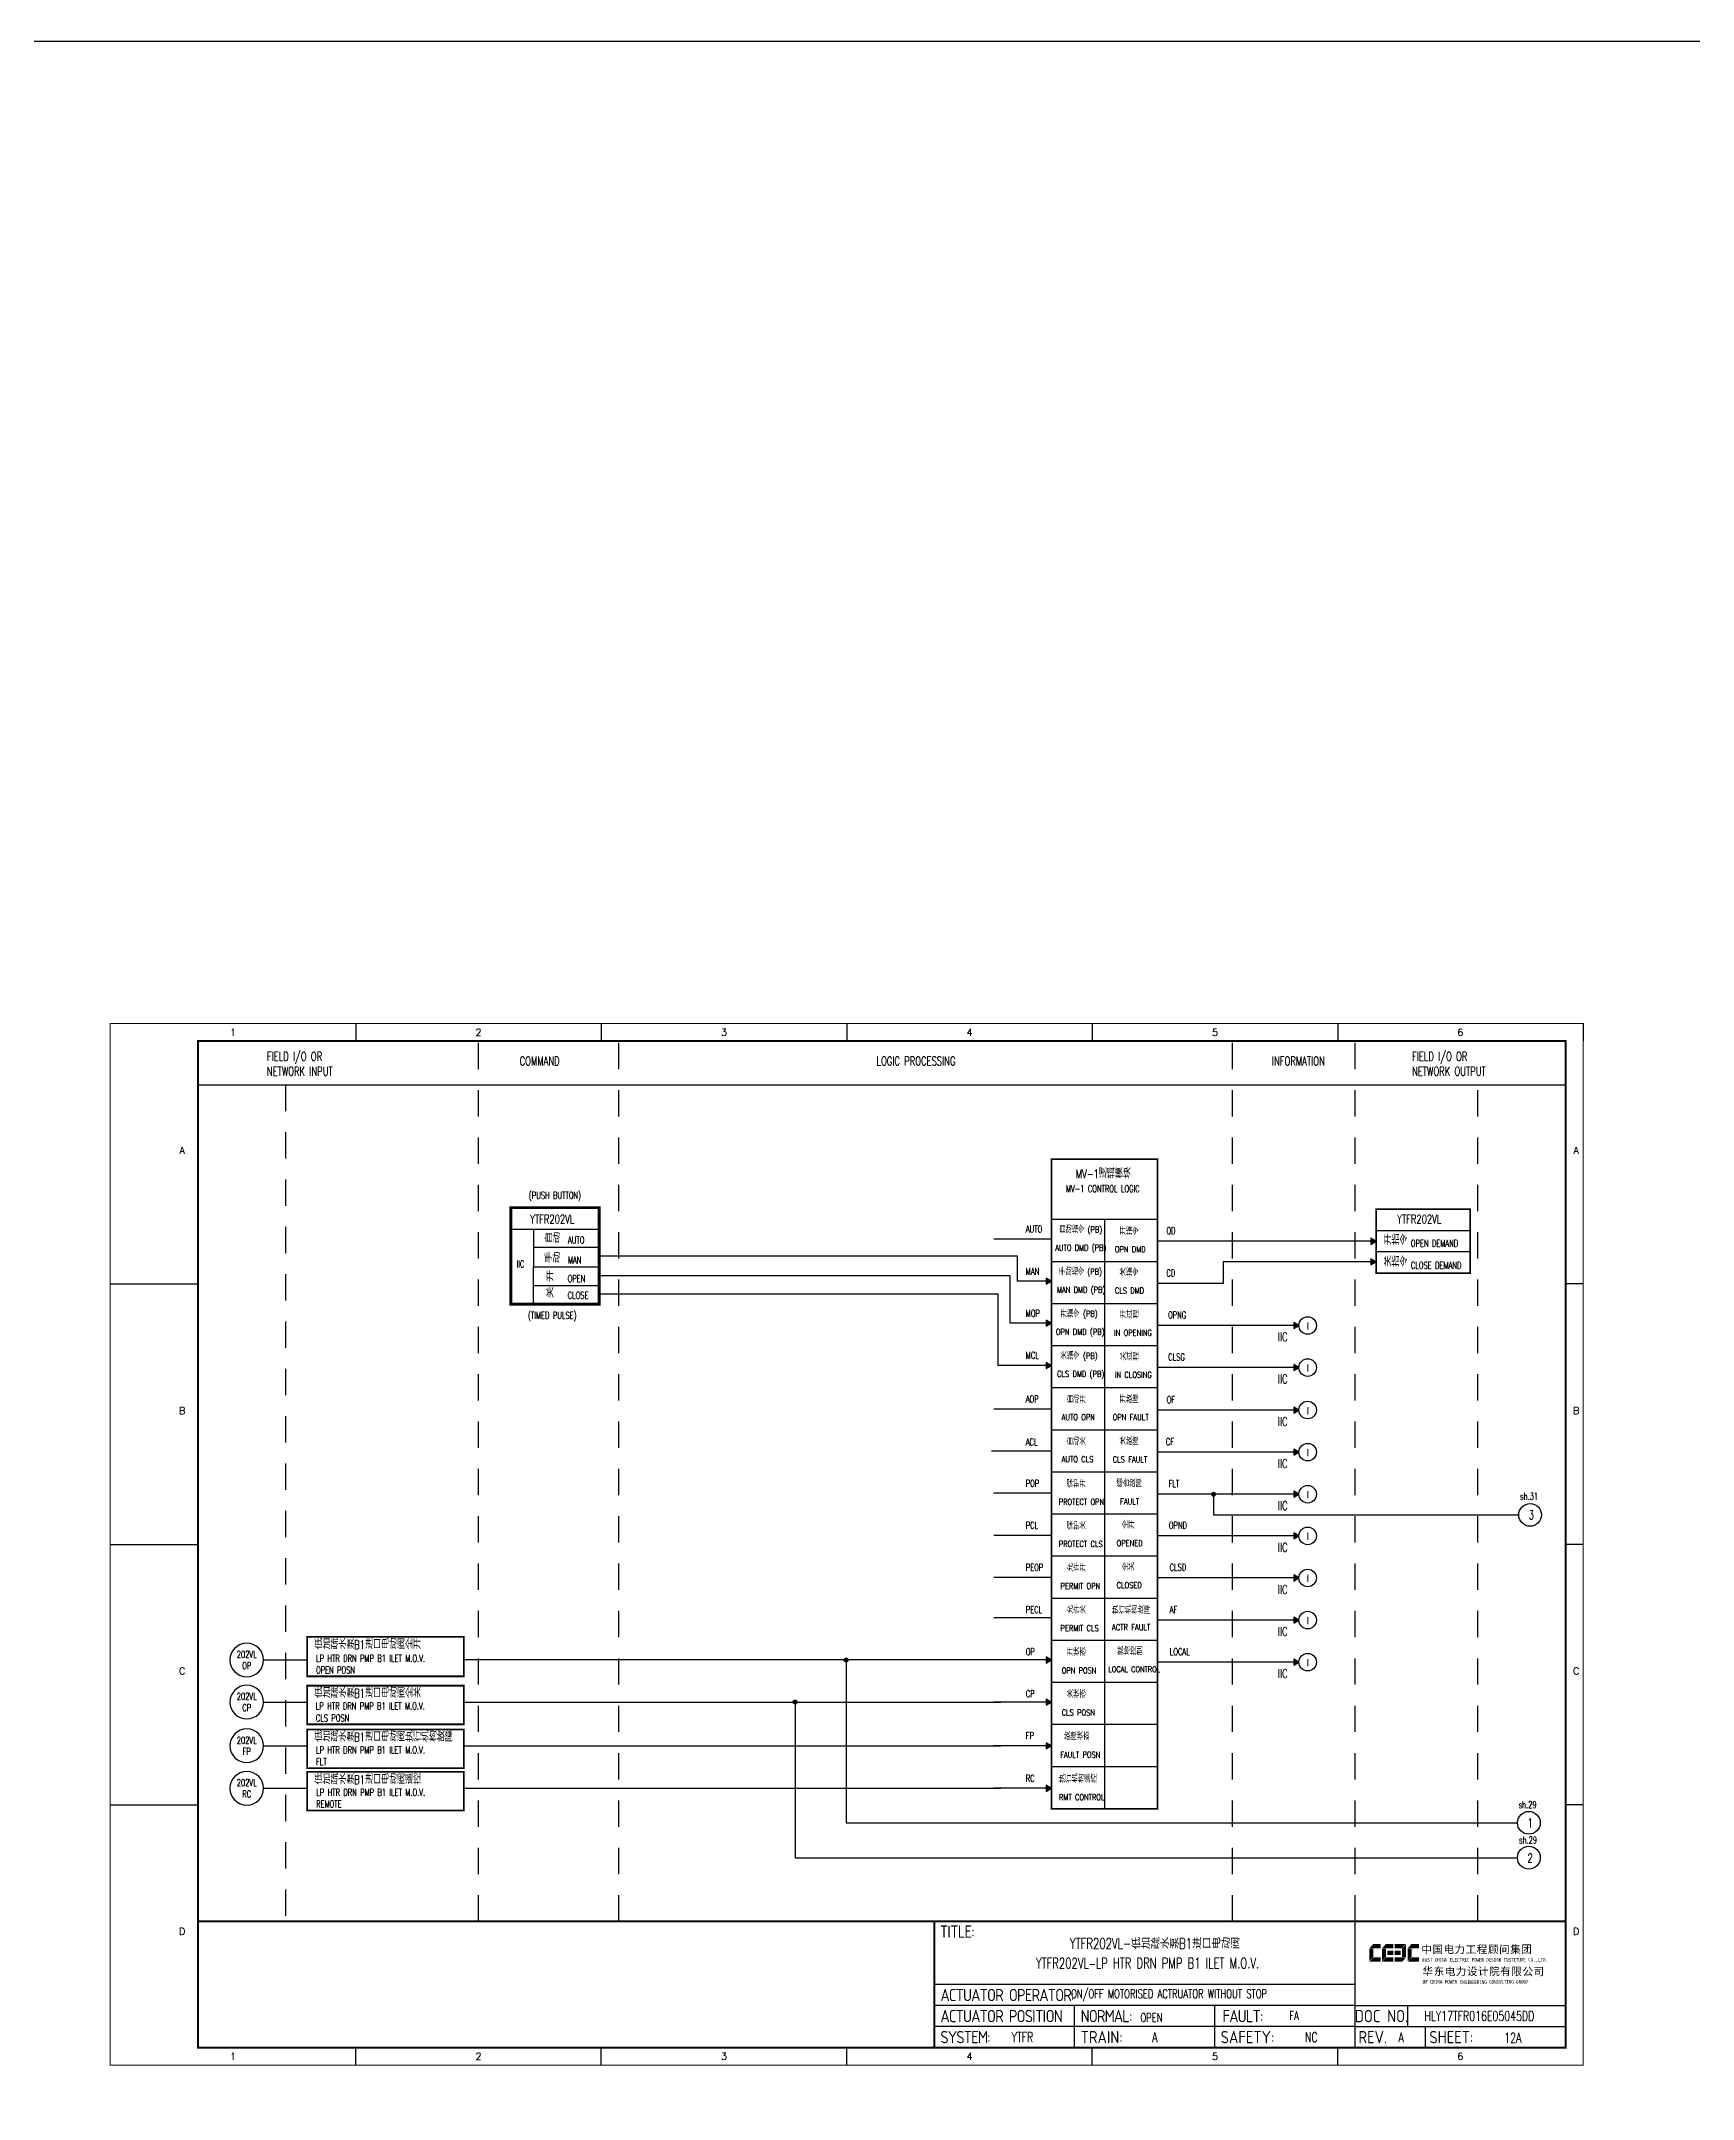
# Model space of a CAD drawing. Header units: millimetres. Extents: x 5560 to 16471, y 4607 to 8234.
# Drawn here: x 10248 to 10719, y 7481 to 8068 of the extents above; entities that cross this region are included whole.
import ezdxf
from ezdxf.enums import TextEntityAlignment as Align

# ---------------------------------------------------------------- set-up
doc = ezdxf.new("R2010")
doc.units = ezdxf.units.MM
doc.linetypes.add('DASHED', pattern=[0.75, 0.5, -0.25])
doc.linetypes.add('JIS_02_0.7', pattern=[1.35, 0.75, -0.6])
for name, color, linetype in [('INSTRUMENT', 4, 'Continuous'), ('MLINE', 6, 'Continuous'), ('TITLE', 1, 'Continuous'), ('TK', 7, 'Continuous'), ('图框_外框线', 7, 'Continuous'), ('图框_标题栏文字', 6, 'Continuous')]:
    doc.layers.add(name, color=color, linetype=linetype)
doc.styles.add('ecepdi', font='simhei.ttf', dxfattribs={"width": 0.9})
doc.styles.get("Standard").update_dxf_attribs({"font": 'romans.shx', "width": 0.7, "bigfont": '@0hztxta.shx'})
doc.styles.add('工程字', font='gbenor.shx', dxfattribs={"bigfont": 'gbcbig.shx'})

# ---------------------------------------------------------------- blocks, each defined once
blk = doc.blocks.new('INS00')
at = {"layer": 'INSTRUMENT', "color": 0}
blk.add_lwpolyline([(6, 0, 1), (-6, 0, 1)], format="xyb", close=True, dxfattribs=at)
at = {"layer": 'INSTRUMENT', "flags": 1}
for tag, p in [('INSNAM', (0, 9)), ('INSDGN', (0, -9)), ('INSTYP', (0, -12)), ('INSMAN', (0, -18)), ('INSREM', (0, -21)), ('INSSUP', (0, -15))]:
    blk.add_attdef(tag, text='', height=3, dxfattribs=at).set_placement(p, align=Align.TOP_CENTER)
at = {"layer": 'INSTRUMENT', "width": 0.7}
for tag, p in [('INSIDE', (0, 2)), ('INSSYS', (0, -2))]:
    blk.add_attdef(tag, text='', height=2.5, dxfattribs=at).set_placement(p, align=Align.MIDDLE)
for tag, p in [('INSHH', (6, 3.5)), ('INSL', (6, -3)), ('INSLL', (6, -6))]:
    blk.add_attdef(tag, p, '', height=2.5, dxfattribs=at)
at = {"layer": 'INSTRUMENT', "linetype": 'DASHED', "width": 0.7}
blk.add_attdef('INSH', (6, 0.5), '', height=2.5, dxfattribs=at)
blk = doc.blocks.new('A$C1E0003F3')
h = blk.add_hatch(color=152)
edge = h.paths.add_edge_path()
edge.add_ellipse((5.15, 4.41), major_axis=(0, 0.211), ratio=0.769231, start_angle=-90, end_angle=0)
edge.add_line((5.15, 4.62), (3.22, 4.62))
edge.add_line((3.22, 4.62), (2.09, 3.35))
edge.add_line((2.09, 3.35), (5.32, 3.35))
edge.add_line((5.32, 3.35), (5.32, 4.41))
h.paths.add_polyline_path([(3.22, 3.23), (2.09, 3.23), (2.09, -0.36), (3.22, 0.91)])
edge = h.paths.add_edge_path()
edge.add_line((5.32, 0.81), (3.27, 0.81))
edge.add_line((3.27, 0.81), (2.13, -0.46))
edge.add_line((2.13, -0.46), (5.15, -0.46))
edge.add_ellipse((5.15, -0.25), major_axis=(0, 0.211), ratio=0.769231, start_angle=180, end_angle=270)
edge.add_line((5.32, -0.25), (5.32, 0.81))
h = blk.add_hatch(color=152)
edge = h.paths.add_edge_path()
edge.add_ellipse((8.78, 4.41), major_axis=(0, 0.211), ratio=0.769231, start_angle=-90, end_angle=0)
edge.add_line((8.78, 4.62), (6.84, 4.62))
edge.add_line((6.84, 4.62), (5.71, 3.35))
edge.add_line((5.71, 3.35), (8.94, 3.35))
edge.add_line((8.94, 3.35), (8.94, 4.41))
h.paths.add_polyline_path([(6.84, 3.23), (5.71, 3.23), (5.71, -0.36), (6.84, 0.91)])
edge = h.paths.add_edge_path()
edge.add_ellipse((8.78, 2.49), major_axis=(0, 0.211), ratio=0.769231, start_angle=-90, end_angle=0)
edge.add_line((8.78, 2.7), (7.22, 2.7))
edge.add_line((7.22, 2.7), (7.22, 1.44))
edge.add_line((7.22, 1.44), (8.78, 1.44))
edge.add_ellipse((8.78, 1.65), major_axis=(0, 0.211), ratio=0.769231, start_angle=180, end_angle=270)
edge.add_line((8.94, 1.65), (8.94, 2.49))
edge = h.paths.add_edge_path()
edge.add_line((8.94, 0.81), (6.89, 0.81))
edge.add_line((6.89, 0.81), (5.75, -0.46))
edge.add_line((5.75, -0.46), (8.78, -0.46))
edge.add_ellipse((8.78, -0.25), major_axis=(0, 0.211), ratio=0.769231, start_angle=180, end_angle=270)
edge.add_line((8.94, -0.25), (8.94, 0.81))
h = blk.add_hatch(color=1)
edge = h.paths.add_edge_path()
edge.add_line((12.48, 4.62), (9.46, 4.62))
edge.add_ellipse((9.46, 4.41), major_axis=(0, 0.211), ratio=0.769231, start_angle=0, end_angle=90)
edge.add_line((9.3, 4.41), (9.3, 3.35))
edge.add_line((9.3, 3.35), (11.35, 3.35))
edge.add_line((11.35, 3.35), (12.48, 4.62))
h.paths.add_polyline_path([(12.57, 4.56), (11.38, 3.23), (11.38, 0.93), (12.57, 0.93)])
edge = h.paths.add_edge_path()
edge.add_line((11.03, 2.7), (9.46, 2.7))
edge.add_ellipse((9.46, 2.49), major_axis=(0, 0.211), ratio=0.769231, start_angle=0, end_angle=90)
edge.add_line((9.3, 2.49), (9.3, 1.65))
edge.add_ellipse((9.46, 1.65), major_axis=(0, 0.211), ratio=0.769231, start_angle=90, end_angle=180)
edge.add_line((9.46, 1.44), (11.03, 1.44))
edge.add_line((11.03, 1.44), (11.03, 2.7))
h = blk.add_hatch(color=1)
edge = h.paths.add_edge_path()
edge.add_line((12.58, 0.79), (9.3, 0.79))
edge.add_line((9.3, 0.79), (9.3, -0.27))
edge.add_ellipse((9.46, -0.27), major_axis=(0, 0.211), ratio=0.769231, start_angle=90, end_angle=180)
edge.add_line((9.46, -0.48), (11.43, -0.48))
edge.add_line((11.43, -0.48), (12.58, 0.79))
h = blk.add_hatch(color=152)
edge = h.paths.add_edge_path()
edge.add_ellipse((16.11, 4.41), major_axis=(0, 0.211), ratio=0.769231, start_angle=-90, end_angle=0)
edge.add_line((16.11, 4.62), (14.14, 4.62))
edge.add_line((14.14, 4.62), (13, 3.35))
edge.add_line((13, 3.35), (16.27, 3.35))
edge.add_line((16.27, 3.35), (16.27, 4.41))
h.paths.add_polyline_path([(14.14, 3.23), (13, 3.23), (13, -0.36), (14.14, 0.91)])
edge = h.paths.add_edge_path()
edge.add_line((16.27, 0.81), (14.18, 0.81))
edge.add_line((14.18, 0.81), (13.04, -0.46))
edge.add_line((13.04, -0.46), (16.03, -0.46))
edge.add_ellipse((16.03, -0.15), major_axis=(0, 0.316), ratio=0.769231, start_angle=180, end_angle=270)
edge.add_line((16.27, -0.15), (16.27, 0.81))
at = {"layer": 'TITLE', "color": 7, "style": 'ecepdi'}
for s, p in [('中', (16.92, 1.94)), ('国', (20.09, 2)), ('电', (23.25, 1.99)), ('力', (26.39, 1.96)), ('工', (29.53, 1.95)), ('程', (32.71, 1.98)), ('顾', (35.9, 1.98)), ('问', (39.09, 1.94)), ('集', (42.26, 1.98)), ('团', (45.42, 2.01)), ('华', (17.24, -4.31)), ('东', (20.45, -4.29)), ('电', (23.62, -4.35)), ('力', (26.75, -4.32)), ('设', (29.92, -4.3)), ('计', (33.05, -4.31)), ('院', (36.26, -4.29)), ('有', (39.41, -4.29)), ('限', (42.57, -4.32)), ('公', (45.78, -4.38)), ('司', (48.91, -4.35))]:
    blk.add_text(s, height=2.2, dxfattribs=at).set_placement(p)
at = {"layer": 'TITLE', "color": 7, "style": 'ecepdi', "width": 0.975}
for s, p in [('E', (17.58, 0.02)), ('A', (18.29, 0.03)), ('S', (19, 0.03)), ('T', (19.7, 0.03)), ('C', (21.1, 0.09)), ('H', (21.77, 0.09)), ('I', (22.46, 0.09)), ('N', (23.17, 0.1)), ('A', (23.86, 0.1)), ('E', (25.35, 0.09)), ('L', (26.05, 0.11)), ('E', (26.76, 0.1)), ('C', (27.46, 0.12)), ('T', (28.18, 0.11)), ('R', (28.87, 0.1)), ('I', (29.57, 0.11)), ('C', (30.28, 0.1)), ('P', (31.64, 0.09)), ('O', (32.32, 0.08)), ('W', (33.03, 0.08)), ('E', (33.72, 0.08)), ('R', (34.42, 0.09)), ('D', (35.81, 0.1)), ('E', (36.52, 0.1)), ('S', (37.2, 0.1)), ('I', (37.91, 0.09)), ('G', (38.68, 0.11)), ('N', (39.38, 0.09)), ('I', (40.72, 0.07)), ('N', (41.43, 0.08)), ('S', (42.14, 0.08)), ('T', (42.83, 0.08)), ('I', (43.52, 0.09)), ('T', (44.22, 0.07)), ('U', (44.93, 0.07)), ('T', (45.63, 0.08)), ('E', (46.34, 0.09)), ('C', (47.76, 0.11)), ('O', (48.48, 0.1)), ('L', (50.56, 0.1)), ('T', (51.27, 0.1)), ('D', (51.96, 0.1)), ('O', (17.67, -6.18)), ('OF', (18.01, -6.2)), ('F', (18.37, -6.2)), ('C', (19.8, -6.19)), ('H', (20.47, -6.19)), ('I', (21.15, -6.19)), ('N', (21.87, -6.18)), ('A', (22.56, -6.18)), ('P', (23.98, -6.2)), ('O', (24.66, -6.21)), ('W', (25.36, -6.21)), ('E', (26.06, -6.21)), ('R', (26.75, -6.2)), ('E', (28.19, -6.24)), ('N', (28.91, -6.27)), ('G', (29.62, -6.26)), ('I', (30.32, -6.27)), ('N', (31.02, -6.27)), ('E', (31.7, -6.28)), ('E', (32.41, -6.27)), ('R', (33.1, -6.24)), ('I', (33.81, -6.24)), ('N', (34.51, -6.26)), ('G', (35.2, -6.24)), ('C', (36.61, -6.19)), ('O', (37.3, -6.21)), ('N', (38, -6.2)), ('S', (38.71, -6.21)), ('U', (39.41, -6.18)), ('L', (40.11, -6.18)), ('T', (40.81, -6.19)), ('I', (41.51, -6.21)), ('N', (42.2, -6.21)), ('G', (42.91, -6.17)), ('G', (44.29, -6.2)), ('R', (45, -6.21)), ('O', (45.69, -6.22)), ('U', (46.39, -6.2)), ('P', (47.1, -6.23)), ('.', (49.23, 0.1)), (',', (49.87, 0.1)), ('.', (52.72, 0.11))]:
    blk.add_text(s, height=1, dxfattribs=at).set_placement(p, align=Align.MIDDLE_CENTER)
blk = doc.blocks.new('A$C57484896')
for p, q in [((70, 297), (70, 292)), ((140, 297), (140, 292)), ((210, 297), (210, 292)), ((280, 297), (280, 292)), ((350, 297), (350, 292)), ((420, 297), (420, 292)), ((0, 222.75), (25, 222.75)), ((420, 222.75), (415, 222.75)), ((0, 148.5), (25, 148.5)), ((420, 148.5), (415, 148.5)), ((0, 74.25), (25, 74.25)), ((420, 74.25), (415, 74.25)), ((70, 0), (70, 5)), ((140, 0), (140, 5)), ((210, 0), (210, 5)), ((280, 0), (280, 5)), ((350, 0), (350, 5))]:
    blk.add_line(p, q)
at = {"layer": 'MLINE', "linetype": 'JIS_02_0.7', "ltscale": 10}
for p, q in [((105, 41), (105, 292)), ((145, 41), (145, 292)), ((320, 41), (320, 292)), ((355, 41), (355, 292)), ((50, 279.56), (50, 41)), ((390, 41), (390, 279.56))]:
    blk.add_line(p, q, dxfattribs=at)
at = {"layer": 'MLINE'}
blk.add_line((25, 279.56), (415, 279.56), dxfattribs=at)
at = {"layer": '图框_外框线'}
for p, q in [((355, 5), (355, 41)), ((355, 23), (235, 23)), ((355, 17), (235, 17)), ((275, 11), (275, 17)), ((315, 11), (315, 17)), ((355, 17), (415, 17)), ((370, 11), (370, 17)), ((355, 11), (235, 11)), ((355, 11), (235, 11)), ((275, 5), (275, 11)), ((315, 5), (315, 11)), ((355, 11), (415, 11)), ((375, 5), (375, 11))]:
    blk.add_line(p, q, dxfattribs=at)
for points, const_width in [([(0, 0), (420, 0), (420, 297), (0, 297)], 0.3), ([(25, 5), (415, 5), (415, 292), (25, 292)], 0.6)]:
    blk.add_lwpolyline(points, close=True, dxfattribs=dict(at, const_width=const_width))
at = {"layer": '图框_外框线', "const_width": 0.6}
blk.add_lwpolyline([(235, 41), (25, 41)], dxfattribs=at)
at = {"layer": '图框_外框线'}
blk.add_lwpolyline([(415, 41, 0.6, 0.6, 0), (235, 41, 0.6, 0.6, 0), (235, 5, 0, 0, 0)], format="xyseb", dxfattribs=at)
blk.add_blockref('A$C1E0003F3', (356.94, 29.95))
at = {"layer": 'MLINE', "char_height": 2.5, "width": 31.8959, "attachment_point": 1}
for s, insert in [('FIELD I/O OR', (44.67, 288.89)), ('COMMAND', (116.74, 287.58)), ('LOGIC PROCESSING', (218.52, 287.58)), ('INFORMATION', (331.25, 287.58)), ('FIELD I/O OR', (371.22, 288.89)), ('NETWORK INPUT', (44.67, 284.64)), ('NETWORK OUTPUT', (371.22, 284.64))]:
    blk.add_mtext(s, dxfattribs=dict(at, insert=insert))
at = {"layer": 'TK', "color": 3}
for s, p in [('1', (35, 294.5)), ('2', (105, 294.5)), ('3', (175, 294.5)), ('4', (245, 294.5)), ('5', (315, 294.5)), ('6', (385, 294.5)), ('1', (35, 2.5)), ('2', (105, 2.5)), ('3', (175, 2.5)), ('4', (245, 2.5)), ('5', (315, 2.5)), ('6', (385, 2.5))]:
    blk.add_text(s, height=2, dxfattribs=at).set_placement(p, align=Align.MIDDLE)
for s, p in [('A', (20.5, 259.88)), ('A', (418, 259.88)), ('B', (20.5, 185.62)), ('B', (418, 185.62)), ('C', (20.5, 111.38)), ('C', (418, 111.38)), ('D', (20.5, 37.12)), ('D', (418, 37.12))]:
    blk.add_text(s, height=2, dxfattribs=at).set_placement(p, align=Align.CENTER)
at = {"layer": '图框_标题栏文字', "char_height": 3.5, "style": '工程字'}
for s, insert, width, attachment_point in [('{\\T0.9; TITLE:}', (234.86, 38.09), 14.2249, 4), ('{\\T0.9; ACTUATOR OPERATOR:}', (235, 20), 40, 4), ('{\\T0.9; ACTUATOR POSITION}', (235, 14), 45, 4), ('{\\T0.9; NORMAL:}', (275, 14), 18.2557, 4), ('{\\T0.9; FAULT:}', (315.44, 14), 15, 4), ('DOC NO.', (362.5, 14), 15, 5), ('{\\T0.9; SYSTEM:}', (235, 8), 17.9526, 4), ('{\\T0.9; }TRAIN: ', (275, 8), 17.6638, 4), ('SAFETY:', (324.3, 8), 22.3993, 5), ('REV.', (360, 8), 10, 5), ('SHEET:', (382.42, 8), 20, 5)]:
    blk.add_mtext(s, dxfattribs=dict(at, insert=insert, width=width, attachment_point=attachment_point))

msp = doc.modelspace()

# ---------------------------------------------------------------- hatches: boundary and pattern name
for points in [[(10629.09, 7726), (10627.59, 7726.86), (10627.59, 7725.13)], [(10536.49, 7714.62), (10534.99, 7715.49), (10534.99, 7713.76)], [(10629.09, 7720.12), (10627.59, 7720.99), (10627.59, 7719.26)], [(10536.49, 7702.62), (10534.99, 7703.49), (10534.99, 7701.76)], [(10607.09, 7702), (10605.59, 7702.86), (10605.59, 7701.13)], [(10536.49, 7690.62), (10534.99, 7691.49), (10534.99, 7689.76)], [(10607.09, 7690), (10605.59, 7690.86), (10605.59, 7689.13)], [(10607.09, 7677.88), (10605.59, 7678.74), (10605.59, 7677.01)], [(10607.09, 7665.88), (10605.59, 7666.74), (10605.59, 7665.01)], [(10607.09, 7653.88), (10605.59, 7654.74), (10605.59, 7653.01)], [(10607.09, 7642), (10605.59, 7642.86), (10605.59, 7641.13)], [(10607.09, 7630), (10605.59, 7630.86), (10605.59, 7629.13)], [(10607.09, 7618), (10605.59, 7618.86), (10605.59, 7617.13)], [(10536.49, 7606.62), (10534.99, 7607.49), (10534.99, 7605.76)], [(10607.09, 7606), (10605.59, 7606.86), (10605.59, 7605.13)], [(10536.49, 7594.62), (10534.99, 7595.49), (10534.99, 7593.76)], [(10536.49, 7582.15), (10534.99, 7583.02), (10534.99, 7581.29)], [(10536.49, 7570.03), (10534.99, 7570.9), (10534.99, 7569.17)]]:
    msp.add_hatch(color=256).paths.add_polyline_path(points)
h = msp.add_hatch(color=256)
edge = h.paths.add_edge_path()
edge.add_arc((10582.74, 7653.88), 0.55, 0, 360)
h = msp.add_hatch(color=256)
edge = h.paths.add_edge_path()
edge.add_arc((10477.95, 7606.61), 0.55, 0, 360)
h = msp.add_hatch(color=256)
edge = h.paths.add_edge_path()
edge.add_arc((10463.41, 7594.62), 0.55, 0, 360)

# ---------------------------------------------------------------- linework, layer by layer
for p, q in [((10536.49, 7732.28), (10536.49, 7749.45)), ((10536.49, 7749.45), (10566.77, 7749.45)), ((10566.77, 7732.28), (10566.77, 7749.45)), ((10536.49, 7732.28), (10566.77, 7732.28)), ((10551.63, 7732.28), (10551.63, 7564.16)), ((10629.09, 7729.04), (10655.88, 7729.04)), ((10629.09, 7729.04), (10655.88, 7729.04)), ((10407.52, 7721.83), (10526.7, 7721.83)), ((10536.49, 7726.62), (10520.04, 7726.62)), ((10526.7, 7721.83), (10526.7, 7714.62)), ((10629.09, 7726), (10566.77, 7726)), ((10629.09, 7723.11), (10655.88, 7723.11)), ((10407.52, 7716.24), (10524.64, 7716.24)), ((10524.64, 7716.24), (10524.64, 7702.62)), ((10536.49, 7720.28), (10566.77, 7720.28)), ((10629.09, 7720.12), (10585.43, 7720.12)), ((10585.43, 7720.12), (10585.43, 7714)), ((10629.09, 7716.91), (10655.88, 7716.91)), ((10629.09, 7716.91), (10655.88, 7716.91)), ((10407.52, 7711), (10521.22, 7711)), ((10521.22, 7711), (10521.22, 7690.62)), ((10536.49, 7714.62), (10526.7, 7714.62)), ((10585.43, 7714), (10566.77, 7714)), ((10536.49, 7708.28), (10566.77, 7708.28)), ((10536.49, 7702.62), (10524.64, 7702.62)), ((10581.38, 7702), (10566.77, 7702)), ((10605.59, 7702), (10566.77, 7702)), ((10536.49, 7696.28), (10566.77, 7696.28)), ((10536.49, 7690.62), (10521.22, 7690.62)), ((10581.38, 7690), (10566.77, 7690)), ((10605.59, 7690), (10566.77, 7690)), ((10536.49, 7684.28), (10566.77, 7684.28)), ((10536.49, 7678.15), (10520.04, 7678.15)), ((10605.59, 7677.88), (10566.77, 7677.88)), ((10536.49, 7672.28), (10566.77, 7672.28)), ((10536.49, 7666.15), (10519.4, 7666.15)), ((10605.59, 7665.88), (10566.77, 7665.88)), ((10536.49, 7660.28), (10566.77, 7660.28)), ((10536.49, 7654.15), (10519.96, 7654.15)), ((10581.38, 7653.88), (10566.77, 7653.88)), ((10605.59, 7653.88), (10566.77, 7653.88)), ((10582.74, 7653.73), (10582.74, 7648.03)), ((10536.49, 7648.28), (10566.77, 7648.28)), ((10582.74, 7648.03), (10669.76, 7648.03)), ((10536.49, 7642.15), (10520.04, 7642.15)), ((10581.38, 7642), (10566.77, 7642)), ((10605.59, 7642), (10566.77, 7642)), ((10536.49, 7636.28), (10566.77, 7636.28)), ((10536.49, 7630.15), (10520.04, 7630.15)), ((10581.38, 7630), (10566.77, 7630)), ((10605.59, 7630), (10566.77, 7630)), ((10536.49, 7624.28), (10566.77, 7624.28)), ((10536.49, 7618.62), (10520.04, 7618.62)), ((10581.38, 7618), (10566.77, 7618)), ((10605.59, 7618), (10566.77, 7618)), ((10324.25, 7613.23), (10368.93, 7613.23)), ((10324.25, 7601.95), (10324.25, 7613.23)), ((10368.93, 7601.95), (10368.93, 7613.23)), ((10536.49, 7612.28), (10566.77, 7612.28)), ((10311.85, 7606.62), (10324.25, 7606.62)), ((10536.49, 7606.62), (10368.93, 7606.62)), ((10477.95, 7606.62), (10477.95, 7560.23)), ((10581.38, 7606), (10566.77, 7606)), ((10605.59, 7606), (10566.77, 7606)), ((10368.93, 7601.95), (10324.25, 7601.95)), ((10324.25, 7599.29), (10368.93, 7599.29)), ((10324.25, 7588.27), (10324.25, 7599.29)), ((10368.93, 7588.27), (10368.93, 7599.29)), ((10536.49, 7600.28), (10566.77, 7600.28)), ((10311.85, 7594.62), (10324.25, 7594.62)), ((10368.93, 7594.62), (10522.07, 7594.62)), ((10463.41, 7594.62), (10463.41, 7550.24)), ((10536.49, 7594.62), (10520.04, 7594.62)), ((10368.93, 7588.27), (10324.25, 7588.27)), ((10324.25, 7586.82), (10368.93, 7586.82)), ((10324.25, 7575.8), (10324.25, 7586.82)), ((10368.93, 7575.8), (10368.93, 7586.82)), ((10536.49, 7588.28), (10566.77, 7588.28)), ((10311.85, 7582.15), (10324.25, 7582.15)), ((10368.93, 7582.15), (10522.07, 7582.15)), ((10536.49, 7582.15), (10520.04, 7582.15)), ((10368.93, 7575.8), (10324.25, 7575.8)), ((10324.25, 7574.7), (10368.93, 7574.7)), ((10324.25, 7563.68), (10324.25, 7574.7)), ((10368.93, 7563.68), (10368.93, 7574.7)), ((10536.49, 7576.28), (10566.77, 7576.28)), ((10311.85, 7570.03), (10324.25, 7570.03)), ((10368.93, 7570.03), (10522.07, 7570.03)), ((10536.49, 7570.03), (10520.04, 7570.03)), ((10368.93, 7563.68), (10324.25, 7563.68)), ((10477.95, 7560.23), (10669.39, 7560.23)), ((10463.41, 7550.24), (10669.38, 7550.24))]:
    msp.add_line(p, q)
at = {"color": 0}
for p, q in [((10382.35, 7735.58), (10407.52, 7735.58)), ((10382.35, 7735.58), (10382.35, 7708.08)), ((10407.52, 7735.58), (10407.52, 7708.08)), ((10382.35, 7729.46), (10407.52, 7729.46)), ((10388.77, 7729.46), (10388.74, 7708.08)), ((10388.74, 7724.31), (10407.49, 7724.31)), ((10388.74, 7718.73), (10407.49, 7718.73)), ((10388.74, 7713.36), (10407.49, 7713.36)), ((10407.52, 7708.08), (10382.35, 7708.08)), ((10388.74, 7708.08), (10407.52, 7708.08))]:
    msp.add_line(p, q, dxfattribs=at)
for points in [[(7160.94, 8068.2), (15336.96, 8068.2), (15336.96, 4606.91), (7160.94, 4606.91)], [(10536.49, 7732.28), (10566.77, 7732.28), (10566.77, 7564.16), (10536.49, 7564.16)], [(10629.09, 7726), (10627.59, 7726.86), (10627.59, 7725.13)], [(10536.49, 7714.62), (10534.99, 7715.49), (10534.99, 7713.76)], [(10629.09, 7720.12), (10627.59, 7720.99), (10627.59, 7719.26)], [(10536.49, 7702.62), (10534.99, 7703.49), (10534.99, 7701.76)], [(10607.09, 7702), (10605.59, 7702.86), (10605.59, 7701.13)], [(10536.49, 7690.62), (10534.99, 7691.49), (10534.99, 7689.76)], [(10607.09, 7690), (10605.59, 7690.86), (10605.59, 7689.13)], [(10607.09, 7677.88), (10605.59, 7678.74), (10605.59, 7677.01)], [(10607.09, 7665.88), (10605.59, 7666.74), (10605.59, 7665.01)], [(10607.09, 7653.88), (10605.59, 7654.74), (10605.59, 7653.01)], [(10607.09, 7642), (10605.59, 7642.86), (10605.59, 7641.13)], [(10607.09, 7630), (10605.59, 7630.86), (10605.59, 7629.13)], [(10607.09, 7618), (10605.59, 7618.86), (10605.59, 7617.13)], [(10536.49, 7606.62), (10534.99, 7607.49), (10534.99, 7605.76)], [(10607.09, 7606), (10605.59, 7606.86), (10605.59, 7605.13)], [(10536.49, 7594.62), (10534.99, 7595.49), (10534.99, 7593.76)], [(10536.49, 7582.15), (10534.99, 7583.02), (10534.99, 7581.29)], [(10536.49, 7570.03), (10534.99, 7570.9), (10534.99, 7569.17)]]:
    msp.add_lwpolyline(points, close=True)
for points, const_width in [([(10536.49, 7749.45), (10566.77, 7749.45), (10566.77, 7564.16), (10536.49, 7564.16), (10536.49, 7749.45)], 0.5), ([(10536.49, 7749.45), (10566.77, 7749.45), (10566.77, 7564.16), (10536.49, 7564.16), (10536.49, 7749.45)], 0.2), ([(10629.09, 7735.16), (10655.88, 7735.16), (10655.88, 7716.91), (10629.09, 7716.91), (10629.09, 7735.16)], 0.5), ([(10324.25, 7613.23), (10368.93, 7613.23), (10368.93, 7601.95), (10324.25, 7601.95), (10324.25, 7613.23)], 0.5), ([(10324.25, 7599.29), (10368.93, 7599.29), (10368.93, 7588.27), (10324.25, 7588.27), (10324.25, 7599.29)], 0.5), ([(10324.25, 7586.82), (10368.93, 7586.82), (10368.93, 7575.8), (10324.25, 7575.8), (10324.25, 7586.82)], 0.5), ([(10324.25, 7574.7), (10368.93, 7574.7), (10368.93, 7563.68), (10324.25, 7563.68), (10324.25, 7574.7)], 0.5)]:
    msp.add_lwpolyline(points, dxfattribs=dict(const_width=const_width))
at = {"color": 0, "const_width": 0.8}
msp.add_lwpolyline([(10382.35, 7735.58), (10407.52, 7735.58), (10407.52, 7708.08), (10382.35, 7708.08), (10382.35, 7735.58)], dxfattribs=at)
msp.add_lwpolyline([(10629.09, 7716.91), (10629.09, 7735.16), (10655.88, 7735.16), (10655.88, 7716.91)])
msp.add_lwpolyline([(10629.09, 7716.91), (10629.09, 7735.16), (10655.88, 7735.16), (10655.88, 7716.91)])
for centre, radius in [((10609.59, 7702), 2.5), ((10609.59, 7690), 2.5), ((10609.59, 7677.88), 2.5), ((10609.59, 7665.88), 2.5), ((10582.74, 7653.88), 0.55), ((10609.59, 7653.88), 2.5), ((10609.59, 7642), 2.5), ((10609.59, 7630), 2.5), ((10609.59, 7618), 2.5), ((10477.95, 7606.61), 0.55), ((10609.59, 7606), 2.5), ((10463.41, 7594.62), 0.55)]:
    msp.add_circle(centre, radius)
at = {"color": 1}
for centre in [(10673.01, 7648), (10672.64, 7560.19), (10672.64, 7550.26)]:
    msp.add_circle(centre, 3.25, dxfattribs=at)

# ---------------------------------------------------------------- block references
msp.add_blockref('A$C57484896', (10268.13, 7491.09))
at = {"layer": 'MLINE', "xscale": 0.7999999999992724, "yscale": 0.7999999999992724, "zscale": 0.8}
for p, values in [((10307.05, 7606.62), {'INSIDE': '202VL', 'INSSYS': 'OP'}), ((10307.05, 7594.62), {'INSIDE': '202VL', 'INSSYS': 'CP'}), ((10307.05, 7582.15), {'INSIDE': '202VL', 'INSSYS': 'FP'}), ((10307.05, 7570.03), {'INSIDE': '202VL', 'INSSYS': 'RC'})]:
    msp.add_blockref('INS00', p, dxfattribs=at).add_auto_attribs(values)

# ---------------------------------------------------------------- texts
at = {"width": 0.7}
for p in [(10609.63, 7700.87), (10609.63, 7688.87), (10609.63, 7676.75), (10609.63, 7664.75), (10609.63, 7652.75), (10609.63, 7640.87), (10609.63, 7628.87), (10609.63, 7616.87), (10609.63, 7604.87)]:
    msp.add_text('I', height=2, dxfattribs=at).set_placement(p, align=Align.CENTER)
at = {"attachment_point": 1}
for s, insert, char_height, width in [('MV-1逻辑模块', (10543.44, 7746.5), 2.5, 73.0067), ('MV-1 CONTROL LOGIC', (10540.65, 7742.04), 2, 48.5204), ('YTFR202VL', (10635.1, 7733.58), 2.5, 73.0067), ('AUTO', (10529.19, 7730.47), 2, 73.0067), ('AUTO', (10529.19, 7730.47), 2, 73.0067), ('自动指令', (10538.66, 7730.28), 2, 73.0067), ('(PB)', (10546.81, 7730.19), 1.7, 73.0067), ('开指令', (10555.89, 7729.81), 2, 73.0067), ('OD', (10569.3, 7730), 2, 73.0067), ('开指令', (10631.17, 7727.54), 2.5, 73.0067), ('AUTO DMD (PB)', (10537.56, 7725.03), 1.7, 73.0067), ('OPN DMD', (10554.6, 7724.56), 1.7, 73.0067), ('关指令', (10631.17, 7721.32), 2.5, 73.0067), ('OPEN DEMAND', (10639, 7726.4), 2, 73.0067), ('MAN', (10529.19, 7718.47), 2, 73.0067), ('MAN', (10529.19, 7718.47), 2, 73.0067), ('手动指令', (10538.64, 7718.28), 2, 73.0067), ('(PB)', (10546.74, 7718.19), 1.7, 73.0067), ('关指令', (10555.89, 7718.05), 2, 73.0067), ('CD', (10569.3, 7718), 2, 73.0067), ('CLOSE DEMAND', (10639, 7720.18), 2, 73.0067), ('MAN DMD (PB)', (10538.1, 7713.03), 1.7, 73.0067), ('CLS DMD', (10554.6, 7712.79), 1.7, 73.0067), ('MOP', (10529.19, 7706.47), 2, 73.0067), ('MOP', (10529.19, 7706.47), 2, 73.0067), ('开指令', (10539.06, 7706.28), 2, 73.0067), ('(PB)', (10545.53, 7706.19), 1.7, 73.0067), ('开过程', (10555.97, 7706.05), 2, 73.0067), ('OPNG', (10569.78, 7706), 2, 73.0067), ('OPN DMD (PB)', (10537.78, 7701.03), 1.7, 73.0067), ('IN OPENING', (10554.37, 7700.79), 1.7, 73.0067), ('IIC', (10601.09, 7700), 2.5, 4.5039), ('MCL', (10529.19, 7694.47), 2, 73.0067), ('MCL', (10529.19, 7694.47), 2, 73.0067), ('关指令', (10539.06, 7694.28), 2, 73.0067), ('(PB)', (10545.53, 7694.19), 1.7, 73.0067), ('关过程', (10555.97, 7694.05), 2, 73.0067), ('CLSG', (10569.81, 7694), 2, 73.0067), ('CLS DMD (PB)', (10538.11, 7689.03), 1.7, 73.0067), ('IN CLOSING', (10554.59, 7688.79), 1.7, 73.0067), ('IIC', (10601.09, 7688), 2.5, 4.5039), ('AOP', (10529.19, 7682), 2, 73.0067), ('自动开', (10540.82, 7681.81), 2, 73.0067), ('开故障', (10555.89, 7681.93), 2, 73.0067), ('OF', (10569.37, 7681.88), 2, 73.0067), ('AUTO OPN', (10539.42, 7676.72), 1.7, 73.0067), ('OPN FAULT', (10554, 7676.67), 1.7, 73.0067), ('IIC', (10601.09, 7675.88), 2.5, 4.5039), ('ACL', (10529.19, 7669.77), 2, 73.0067), ('自动关', (10540.82, 7669.81), 2, 73.0067), ('关故障', (10555.89, 7669.93), 2, 73.0067), ('CF', (10569.11, 7669.88), 2, 73.0067), ('AUTO CLS', (10539.42, 7664.72), 1.7, 73.0067), ('CLS FAULT', (10554, 7664.67), 1.7, 73.0067), ('IIC', (10601.09, 7663.88), 2.5, 4.5039), ('POP', (10529.19, 7658), 2, 73.0067), ('保护开', (10540.82, 7657.81), 2, 73.0067), ('综合故障', (10555.04, 7657.93), 2, 73.0067), ('FLT', (10569.92, 7657.88), 2, 73.0067), ('PROTECT OPN', (10538.61, 7652.56), 1.7, 73.0067), ('FAULT', (10556.1, 7652.67), 1.7, 73.0067), ('IIC', (10601.09, 7651.88), 2.5, 4.5039), ('sh.31', (10670.14, 7654.32), 2, 73.0067), ('PCL', (10529.19, 7646), 2, 73.0067), ('保护关', (10540.82, 7645.81), 2, 73.0067), ('全开', (10556.54, 7646.05), 2, 73.0067), ('OPND', (10569.99, 7646), 2, 73.0067), ('3', (10672.61, 7649.21), 2.5, 73.0067), ('PROTECT CLS', (10538.61, 7640.56), 1.7, 73.0067), ('OPENED', (10555.11, 7640.79), 1.7, 73.0067), ('IIC', (10601.09, 7640), 2.5, 4.5039), ('PEOP', (10529.19, 7634), 2, 73.0067), ('允许开', (10540.82, 7633.81), 2, 73.0067), ('全关', (10556.54, 7634.05), 2, 73.0067), ('CLSD', (10570.22, 7634), 2, 73.0067), ('PERMIT OPN', (10539.09, 7628.56), 1.7, 73.0067), ('CLOSED', (10555.11, 7628.79), 1.7, 73.0067), ('IIC', (10601.09, 7628), 2.5, 4.5039), ('PECL', (10529.19, 7622), 2, 73.0067), ('允许关', (10540.82, 7621.81), 2, 73.0067), ('执行机构故障', (10553.74, 7621.81), 2, 73.0067), ('AF', (10570.25, 7622), 2, 73.0067), ('PERMIT CLS', (10539.09, 7616.56), 1.7, 73.0067), ('ACTR FAULT', (10553.8, 7616.79), 1.7, 73.0067), ('IIC', (10601.09, 7616), 2.5, 4.5039), ('OP', (10529.19, 7610), 2, 73.0067), ('开状态', (10540.82, 7609.81), 2, 73.0067), ('就地控制', (10555.23, 7610.05), 2, 73.0067), ('LOCAL', (10570.25, 7610), 2, 73.0067), ('OPN POSN', (10539.44, 7604.47), 1.7, 73.0067), ('LOCAL CONTROL', (10552.73, 7604.79), 1.6, 73.0067), ('IIC', (10601.09, 7604), 2.5, 4.5039), ('CP', (10529.19, 7598), 2, 73.0067), ('关状态', (10540.82, 7597.81), 2, 73.0067), ('CLS POSN', (10539.44, 7592.47), 1.7, 73.0067), ('FP', (10529.19, 7586), 2, 73.0067), ('FAULT POSN', (10539.01, 7580.47), 1.7, 73.0067), ('故障状态', (10540.04, 7585.81), 2, 73.0067), ('RC', (10529.19, 7573.88), 2, 73.0067), ('执行机构遥控', (10538.52, 7573.69), 2, 73.0067), ('RMT CONTROL', (10538.65, 7568.35), 1.7, 73.0067), ('sh.29', (10669.71, 7566.35), 2, 73.0067), ('1', (10672.25, 7561.4), 2.5, 73.0067), ('sh.29', (10669.82, 7556.25), 2, 73.0067), ('2', (10672.25, 7551.42), 2.5, 73.0067), ('\\pt3;YTFR202VL-低加疏水泵B1进口电动阀', (10541.79, 7527.27), 3, 79.5607), ('YTFR202VL{\\H0.8333x;-\\H1.2x;\\C0;LP HTR DRN PMP B1 ILET M.O.V. }', (10532.07, 7521.68), 3, 114.3396), (' ON/OFF MOTORISED ACTRUATOR WITHOUT STOP', (10540.9, 7512.7), 2.5, 91.5509), ('FA', (10604.38, 7506.49), 2.5, 73.0067), ('YTFR', (10525.17, 7500.47), 2.8, 8.5983), ('A', (10565.23, 7500.47), 2.8, 8.5983), ('NC', (10608.81, 7500.47), 2.8, 8.5983), ('A', (10635.51, 7500.41), 2.8, 8.5983)]:
    msp.add_mtext(s, dxfattribs=dict(at, insert=insert, char_height=char_height, width=width))
at = {"color": 0, "attachment_point": 1}
for s, insert, char_height, width in [('(PUSH BUTTON)', (10387.49, 7740.13), 2, 72.978), ('YTFR202VL', (10387.87, 7733.55), 2.5, 73.0067), ('自动', (10391.88, 7727.98), 2.5, 73.0067), ('AUTO', (10398.65, 7727.37), 2, 73.0067), ('手动', (10391.85, 7722.37), 2.5, 73.0067), ('MAN', (10398.62, 7721.66), 2, 73.0067), ('IIC', (10384, 7720.53), 2, 73.0067), ('开', (10392.31, 7717.13), 2.5, 73.0067), ('OPEN', (10398.56, 7716.33), 2, 73.0067), ('关', (10392.31, 7712.36), 2.5, 73.0067), ('CLOSE', (10398.56, 7711.57), 2, 73.0067), ('(TIMED PULSE)', (10387.25, 7705.92), 2, 73.0067), ('低加疏水泵B1进口电动阀全开', (10326.32, 7612.24), 2.5, 73.0067), ('LP HTR DRN PMP B1 ILET M.O.V. \\POPEN POSN', (10326.81, 7608.08), 2, 73.0067), ('低加疏水泵B1进口电动阀全关', (10326.32, 7598.36), 2.5, 73.0067), ('LP HTR DRN PMP B1 ILET M.O.V. \\PCLS POSN', (10326.74, 7594.46), 2, 73.0067), ('低加疏水泵B1进口电动阀执行机构故障', (10326.32, 7585.89), 2.5, 73.0067), ('LP HTR DRN PMP B1 ILET M.O.V. \\PFLT', (10326.79, 7581.99), 2, 73.0067), ('低加疏水泵B1进口电动阀遥控', (10326.32, 7573.72), 2.5, 73.0067), ('LP HTR DRN PMP B1 ILET M.O.V. \\PREMOTE', (10326.85, 7569.87), 2, 73.0067)]:
    msp.add_mtext(s, dxfattribs=dict(at, insert=insert, char_height=char_height, width=width))
at = {"color": 1, "insert": (10561.87, 7505.91), "char_height": 2.5, "width": 73.0067, "attachment_point": 1}
msp.add_mtext('{\\C6;OPEN}', dxfattribs=at)
at = {"width": 0.7}
for tag, p, s in [('HLY17TFR016E05045DD', (10642.87, 7503.71), ''), ('12A', (10665.63, 7497.47), '1')]:
    msp.add_attdef(tag, p, s, height=2.8, dxfattribs=at)

doc.saveas('drawing.dxf')
